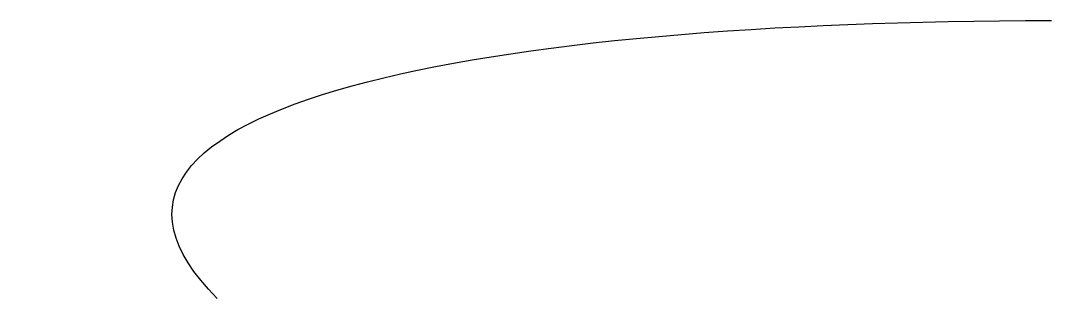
# Model space of a CAD drawing. Header units: millimetres. Extents: x 5.5 to 75, y 56.2 to 75.
import ezdxf

# ---------------------------------------------------------------- set-up
doc = ezdxf.new("R2010")
doc.units = ezdxf.units.MM

msp = doc.modelspace()

# ---------------------------------------------------------------- linework, layer by layer
msp.add_open_spline([(18.75, 56.25), (5.492, 69.508), (37.5, 75), (75, 75)], degree=3)

doc.saveas('drawing.dxf')
